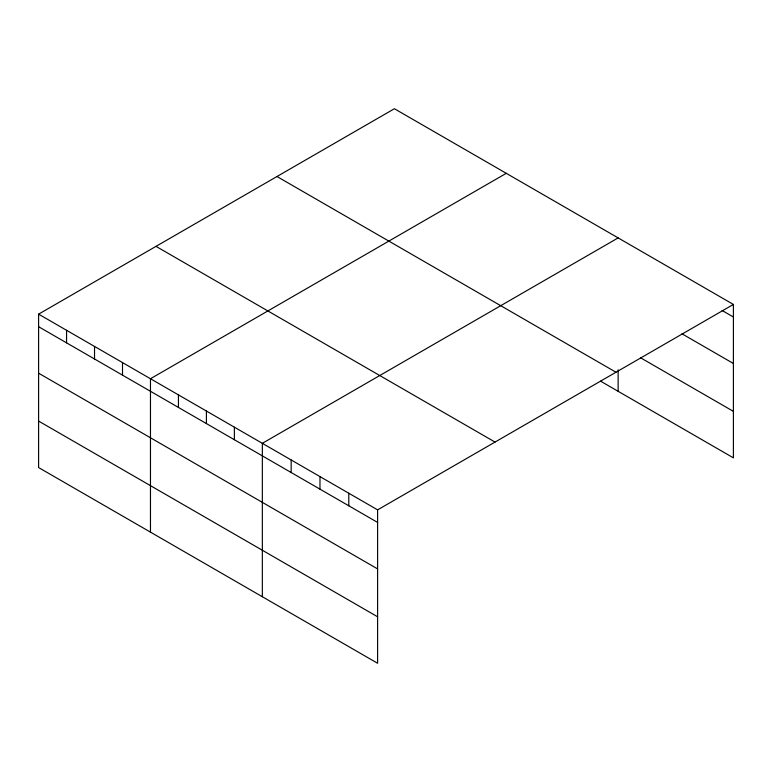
<?xml version="1.0" encoding="UTF-8"?>
<svg xmlns="http://www.w3.org/2000/svg" width="772" height="772" viewBox="0 0 772 772"><rect width="100%" height="100%" fill="white"/><g stroke="black" fill="none" stroke-linecap="round" stroke-linejoin="round"><path stroke-width="1.16" d="M600.529 381.136L733.4 457.854L733.4 304.448L394.395 108.727L38.6 314.146L38.6 467.552L377.604 663.273L377.604 509.867L733.4 304.448M506.268 173.314L150.472 378.734L150.472 532.14M618.14 237.901L262.345 443.321L262.345 596.727M722.081 310.469L733.4 317.002M681.946 333.774L733.4 363.487M640.779 357.899L733.4 411.37M276.984 176.518L615.988 372.239M156.012 246.364L495.016 442.076M38.6 314.146L377.604 509.867M38.6 326.701L377.604 522.422M38.6 373.185L377.604 568.906M38.6 421.068L377.604 616.789M618.14 369.856L618.14 391.308M348.79 493.231L348.79 505.785M319.975 476.594L319.975 489.149M291.16 459.958L291.16 472.512M234.37 427.177L234.37 439.731M206.404 411.032L206.404 423.587M178.438 394.888L178.438 407.433M122.507 362.589L122.507 375.144M94.531 346.445L94.531 358.999M66.566 330.291L66.566 342.845"/></g></svg>
